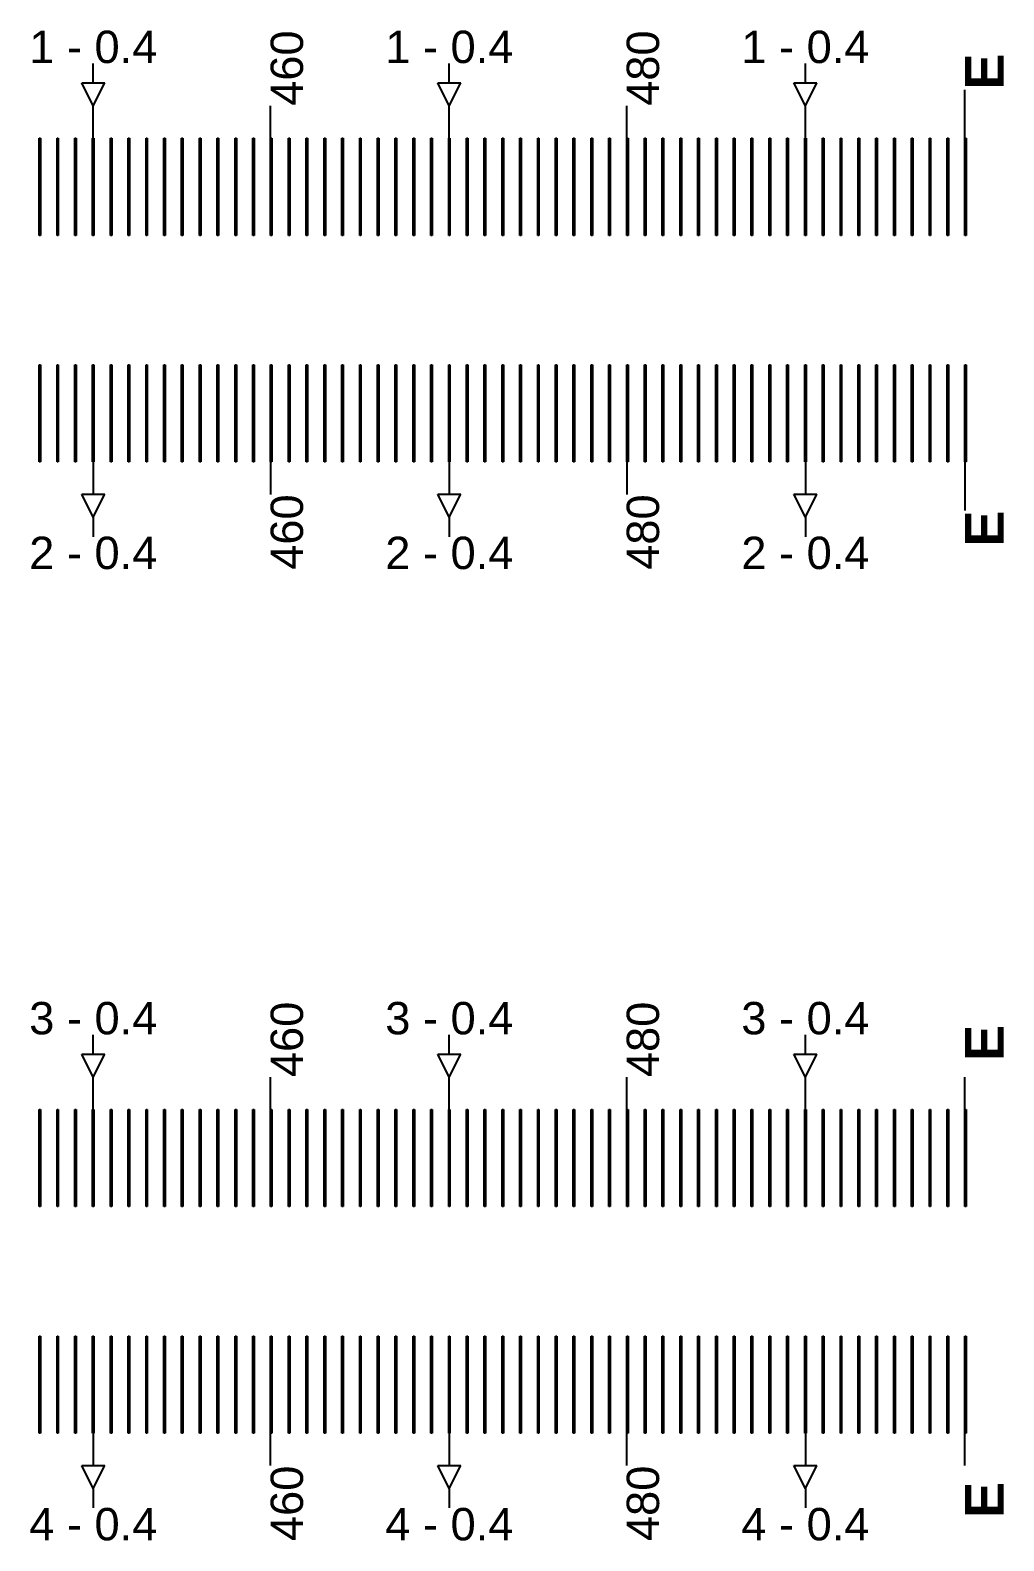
# Model space of a CAD drawing. Extents: x -119394 to 128420, y 74496 to 185496.
# Drawn here: x 40586 to 40886.8, y 157262.7 to 157729.2 of the extents above; entities that cross this region are included whole.
import ezdxf

# ---------------------------------------------------------------- set-up
doc = ezdxf.new("R2010")
doc.units = 13
doc.layers.add('CL - Label-1', color=120, linetype='Continuous')
doc.layers.add('CL - Label-2', color=132, linetype='Continuous')
doc.layers.add('CL - Sub-Micro', color=7, linetype='Continuous', true_color=0x47d1ff)
doc.styles.get("Standard").update_dxf_attribs({"font": 'arial.ttf'})

msp = doc.modelspace()

# ---------------------------------------------------------------- linework, layer by layer
for p, q in [((40605.49, 157712.94), (40605.49, 157718.94)), ((40715.49, 157712.94), (40715.49, 157718.94)), ((40825.49, 157712.94), (40825.49, 157718.94)), ((40874.79, 157695.86), (40874.79, 157710.86)), ((40605.49, 157695.86), (40605.49, 157705.86)), ((40660.29, 157695.86), (40660.29, 157705.86)), ((40715.49, 157695.86), (40715.49, 157705.86)), ((40770.29, 157695.86), (40770.29, 157705.86)), ((40825.49, 157695.86), (40825.49, 157705.86)), ((40605.49, 157595.86), (40605.49, 157585.86)), ((40660.29, 157595.86), (40660.29, 157585.86)), ((40715.49, 157595.86), (40715.49, 157585.86)), ((40770.29, 157595.86), (40770.29, 157585.86)), ((40825.49, 157595.86), (40825.49, 157585.86)), ((40874.79, 157595.86), (40874.79, 157580.86)), ((40605.49, 157578.79), (40605.49, 157572.79)), ((40715.49, 157578.79), (40715.49, 157572.79)), ((40825.49, 157578.79), (40825.49, 157572.79)), ((40605.49, 157412.94), (40605.49, 157418.94)), ((40715.49, 157412.94), (40715.49, 157418.94)), ((40825.49, 157412.94), (40825.49, 157418.94)), ((40605.49, 157395.86), (40605.49, 157405.86)), ((40660.29, 157395.86), (40660.29, 157405.86)), ((40715.49, 157395.86), (40715.49, 157405.86)), ((40770.29, 157395.86), (40770.29, 157405.86)), ((40825.49, 157395.86), (40825.49, 157405.86)), ((40874.79, 157395.86), (40874.79, 157405.86)), ((40605.49, 157295.86), (40605.49, 157285.86)), ((40660.29, 157285.86), (40660.29, 157295.86)), ((40715.49, 157295.86), (40715.49, 157285.86)), ((40770.29, 157285.86), (40770.29, 157295.86)), ((40825.49, 157295.86), (40825.49, 157285.86)), ((40874.79, 157285.86), (40874.79, 157295.86)), ((40605.49, 157278.79), (40605.49, 157272.79)), ((40715.49, 157278.79), (40715.49, 157272.79)), ((40825.49, 157278.79), (40825.49, 157272.79))]:
    msp.add_line(p, q)
at = {"layer": 'CL - Label-2'}
for p, q in [((40605.49, 157705.86), (40601.95, 157712.96)), ((40601.95, 157712.96), (40609.02, 157712.96)), ((40605.49, 157705.86), (40609.02, 157712.96)), ((40715.49, 157705.86), (40711.95, 157712.96)), ((40711.95, 157712.96), (40719.02, 157712.96)), ((40715.49, 157705.86), (40719.02, 157712.96)), ((40825.49, 157705.86), (40821.95, 157712.96)), ((40821.95, 157712.96), (40829.02, 157712.96)), ((40825.49, 157705.86), (40829.02, 157712.96)), ((40605.49, 157578.79), (40601.95, 157585.89)), ((40601.95, 157585.89), (40609.02, 157585.89)), ((40605.49, 157578.79), (40609.02, 157585.89)), ((40715.49, 157578.79), (40711.95, 157585.89)), ((40711.95, 157585.89), (40719.02, 157585.89)), ((40715.49, 157578.79), (40719.02, 157585.89)), ((40825.49, 157578.79), (40821.95, 157585.89)), ((40821.95, 157585.89), (40829.02, 157585.89)), ((40825.49, 157578.79), (40829.02, 157585.89)), ((40605.49, 157405.86), (40601.95, 157412.96)), ((40601.95, 157412.96), (40609.02, 157412.96)), ((40605.49, 157405.86), (40609.02, 157412.96)), ((40715.49, 157405.86), (40711.95, 157412.96)), ((40711.95, 157412.96), (40719.02, 157412.96)), ((40715.49, 157405.86), (40719.02, 157412.96)), ((40825.49, 157405.86), (40821.95, 157412.96)), ((40821.95, 157412.96), (40829.02, 157412.96)), ((40825.49, 157405.86), (40829.02, 157412.96)), ((40605.49, 157278.79), (40601.95, 157285.89)), ((40601.95, 157285.89), (40609.02, 157285.89)), ((40605.49, 157278.79), (40609.02, 157285.89)), ((40715.49, 157278.79), (40711.95, 157285.89)), ((40711.95, 157285.89), (40719.02, 157285.89)), ((40715.49, 157278.79), (40719.02, 157285.89)), ((40825.49, 157278.79), (40821.95, 157285.89)), ((40821.95, 157285.89), (40829.02, 157285.89)), ((40825.49, 157278.79), (40829.02, 157285.89))]:
    msp.add_line(p, q, dxfattribs=at)
at = {"layer": 'CL - Sub-Micro'}
for p, q in [((40588.79, 157695.86), (40589.19, 157695.86)), ((40588.79, 157665.86), (40588.79, 157695.86)), ((40589.19, 157695.86), (40589.19, 157665.86)), ((40594.29, 157695.86), (40594.69, 157695.86)), ((40594.29, 157665.86), (40594.29, 157695.86)), ((40594.69, 157695.86), (40594.69, 157665.86)), ((40599.79, 157695.86), (40600.19, 157695.86)), ((40599.79, 157665.86), (40599.79, 157695.86)), ((40600.19, 157695.86), (40600.19, 157665.86)), ((40605.29, 157695.86), (40605.69, 157695.86)), ((40605.29, 157665.86), (40605.29, 157695.86)), ((40605.69, 157695.86), (40605.69, 157665.86)), ((40610.79, 157695.86), (40611.19, 157695.86)), ((40610.79, 157665.86), (40610.79, 157695.86)), ((40611.19, 157695.86), (40611.19, 157665.86)), ((40616.29, 157695.86), (40616.69, 157695.86)), ((40616.29, 157665.86), (40616.29, 157695.86)), ((40616.69, 157695.86), (40616.69, 157665.86)), ((40621.79, 157695.86), (40622.19, 157695.86)), ((40621.79, 157665.86), (40621.79, 157695.86)), ((40622.19, 157695.86), (40622.19, 157665.86)), ((40627.29, 157695.86), (40627.69, 157695.86)), ((40627.29, 157665.86), (40627.29, 157695.86)), ((40627.69, 157695.86), (40627.69, 157665.86)), ((40632.79, 157695.86), (40633.19, 157695.86)), ((40632.79, 157665.86), (40632.79, 157695.86)), ((40633.19, 157695.86), (40633.19, 157665.86)), ((40638.29, 157695.86), (40638.69, 157695.86)), ((40638.29, 157665.86), (40638.29, 157695.86)), ((40638.69, 157695.86), (40638.69, 157665.86)), ((40643.79, 157695.86), (40644.19, 157695.86)), ((40643.79, 157665.86), (40643.79, 157695.86)), ((40644.19, 157695.86), (40644.19, 157665.86)), ((40649.29, 157695.86), (40649.69, 157695.86)), ((40649.29, 157665.86), (40649.29, 157695.86)), ((40649.69, 157695.86), (40649.69, 157665.86)), ((40654.79, 157695.86), (40655.19, 157695.86)), ((40654.79, 157665.86), (40654.79, 157695.86)), ((40655.19, 157695.86), (40655.19, 157665.86)), ((40660.29, 157695.86), (40660.69, 157695.86)), ((40660.29, 157665.86), (40660.29, 157695.86)), ((40660.69, 157695.86), (40660.69, 157665.86)), ((40665.79, 157695.86), (40666.19, 157695.86)), ((40665.79, 157665.86), (40665.79, 157695.86)), ((40666.19, 157695.86), (40666.19, 157665.86)), ((40671.29, 157695.86), (40671.69, 157695.86)), ((40671.29, 157665.86), (40671.29, 157695.86)), ((40671.69, 157695.86), (40671.69, 157665.86)), ((40676.79, 157695.86), (40677.19, 157695.86)), ((40676.79, 157665.86), (40676.79, 157695.86)), ((40677.19, 157695.86), (40677.19, 157665.86)), ((40682.29, 157695.86), (40682.69, 157695.86)), ((40682.29, 157665.86), (40682.29, 157695.86)), ((40682.69, 157695.86), (40682.69, 157665.86)), ((40687.79, 157695.86), (40688.19, 157695.86)), ((40687.79, 157665.86), (40687.79, 157695.86)), ((40688.19, 157695.86), (40688.19, 157665.86)), ((40693.29, 157695.86), (40693.69, 157695.86)), ((40693.29, 157665.86), (40693.29, 157695.86)), ((40693.69, 157695.86), (40693.69, 157665.86)), ((40698.79, 157695.86), (40699.19, 157695.86)), ((40698.79, 157665.86), (40698.79, 157695.86)), ((40699.19, 157695.86), (40699.19, 157665.86)), ((40704.29, 157695.86), (40704.69, 157695.86)), ((40704.29, 157665.86), (40704.29, 157695.86)), ((40704.69, 157695.86), (40704.69, 157665.86)), ((40709.79, 157695.86), (40710.19, 157695.86)), ((40709.79, 157665.86), (40709.79, 157695.86)), ((40710.19, 157695.86), (40710.19, 157665.86)), ((40715.29, 157695.86), (40715.69, 157695.86)), ((40715.29, 157665.86), (40715.29, 157695.86)), ((40715.69, 157695.86), (40715.69, 157665.86)), ((40720.79, 157695.86), (40721.19, 157695.86)), ((40720.79, 157665.86), (40720.79, 157695.86)), ((40721.19, 157695.86), (40721.19, 157665.86)), ((40726.29, 157695.86), (40726.69, 157695.86)), ((40726.29, 157665.86), (40726.29, 157695.86)), ((40726.69, 157695.86), (40726.69, 157665.86)), ((40731.79, 157695.86), (40732.19, 157695.86)), ((40731.79, 157665.86), (40731.79, 157695.86)), ((40732.19, 157695.86), (40732.19, 157665.86)), ((40737.29, 157695.86), (40737.69, 157695.86)), ((40737.29, 157665.86), (40737.29, 157695.86)), ((40737.69, 157695.86), (40737.69, 157665.86)), ((40742.79, 157695.86), (40743.19, 157695.86)), ((40742.79, 157665.86), (40742.79, 157695.86)), ((40743.19, 157695.86), (40743.19, 157665.86)), ((40748.29, 157695.86), (40748.69, 157695.86)), ((40748.29, 157665.86), (40748.29, 157695.86)), ((40748.69, 157695.86), (40748.69, 157665.86)), ((40753.79, 157695.86), (40754.19, 157695.86)), ((40753.79, 157665.86), (40753.79, 157695.86)), ((40754.19, 157695.86), (40754.19, 157665.86)), ((40759.29, 157695.86), (40759.69, 157695.86)), ((40759.29, 157665.86), (40759.29, 157695.86)), ((40759.69, 157695.86), (40759.69, 157665.86)), ((40764.79, 157695.86), (40765.19, 157695.86)), ((40764.79, 157665.86), (40764.79, 157695.86)), ((40765.19, 157695.86), (40765.19, 157665.86)), ((40770.29, 157695.86), (40770.69, 157695.86)), ((40770.29, 157665.86), (40770.29, 157695.86)), ((40770.69, 157695.86), (40770.69, 157665.86)), ((40775.79, 157695.86), (40776.19, 157695.86)), ((40775.79, 157665.86), (40775.79, 157695.86)), ((40776.19, 157695.86), (40776.19, 157665.86)), ((40781.29, 157695.86), (40781.69, 157695.86)), ((40781.29, 157665.86), (40781.29, 157695.86)), ((40781.69, 157695.86), (40781.69, 157665.86)), ((40786.79, 157695.86), (40787.19, 157695.86)), ((40786.79, 157665.86), (40786.79, 157695.86)), ((40787.19, 157695.86), (40787.19, 157665.86)), ((40792.29, 157695.86), (40792.69, 157695.86)), ((40792.29, 157665.86), (40792.29, 157695.86)), ((40792.69, 157695.86), (40792.69, 157665.86)), ((40797.79, 157695.86), (40798.19, 157695.86)), ((40797.79, 157665.86), (40797.79, 157695.86)), ((40798.19, 157695.86), (40798.19, 157665.86)), ((40803.29, 157695.86), (40803.69, 157695.86)), ((40803.29, 157665.86), (40803.29, 157695.86)), ((40803.69, 157695.86), (40803.69, 157665.86)), ((40808.79, 157695.86), (40809.19, 157695.86)), ((40808.79, 157665.86), (40808.79, 157695.86)), ((40809.19, 157695.86), (40809.19, 157665.86)), ((40814.29, 157695.86), (40814.69, 157695.86)), ((40814.29, 157665.86), (40814.29, 157695.86)), ((40814.69, 157695.86), (40814.69, 157665.86)), ((40819.79, 157695.86), (40820.19, 157695.86)), ((40819.79, 157665.86), (40819.79, 157695.86)), ((40820.19, 157695.86), (40820.19, 157665.86)), ((40825.29, 157695.86), (40825.69, 157695.86)), ((40825.29, 157665.86), (40825.29, 157695.86)), ((40825.69, 157695.86), (40825.69, 157665.86)), ((40830.79, 157695.86), (40831.19, 157695.86)), ((40830.79, 157665.86), (40830.79, 157695.86)), ((40831.19, 157695.86), (40831.19, 157665.86)), ((40836.29, 157695.86), (40836.69, 157695.86)), ((40836.29, 157665.86), (40836.29, 157695.86)), ((40836.69, 157695.86), (40836.69, 157665.86)), ((40841.79, 157695.86), (40842.19, 157695.86)), ((40841.79, 157665.86), (40841.79, 157695.86)), ((40842.19, 157695.86), (40842.19, 157665.86)), ((40847.29, 157695.86), (40847.69, 157695.86)), ((40847.29, 157665.86), (40847.29, 157695.86)), ((40847.69, 157695.86), (40847.69, 157665.86)), ((40852.79, 157695.86), (40853.19, 157695.86)), ((40852.79, 157665.86), (40852.79, 157695.86)), ((40853.19, 157695.86), (40853.19, 157665.86)), ((40858.29, 157695.86), (40858.69, 157695.86)), ((40858.29, 157665.86), (40858.29, 157695.86)), ((40858.69, 157695.86), (40858.69, 157665.86)), ((40863.79, 157695.86), (40864.19, 157695.86)), ((40863.79, 157665.86), (40863.79, 157695.86)), ((40864.19, 157695.86), (40864.19, 157665.86)), ((40869.29, 157695.86), (40869.69, 157695.86)), ((40869.29, 157665.86), (40869.29, 157695.86)), ((40869.69, 157695.86), (40869.69, 157665.86)), ((40874.79, 157695.86), (40875.19, 157695.86)), ((40874.79, 157665.86), (40874.79, 157695.86)), ((40875.19, 157695.86), (40875.19, 157665.86)), ((40589.19, 157665.86), (40588.79, 157665.86)), ((40594.69, 157665.86), (40594.29, 157665.86)), ((40600.19, 157665.86), (40599.79, 157665.86)), ((40605.69, 157665.86), (40605.29, 157665.86)), ((40611.19, 157665.86), (40610.79, 157665.86)), ((40616.69, 157665.86), (40616.29, 157665.86)), ((40622.19, 157665.86), (40621.79, 157665.86)), ((40627.69, 157665.86), (40627.29, 157665.86)), ((40633.19, 157665.86), (40632.79, 157665.86)), ((40638.69, 157665.86), (40638.29, 157665.86)), ((40644.19, 157665.86), (40643.79, 157665.86)), ((40649.69, 157665.86), (40649.29, 157665.86)), ((40655.19, 157665.86), (40654.79, 157665.86)), ((40660.69, 157665.86), (40660.29, 157665.86)), ((40666.19, 157665.86), (40665.79, 157665.86)), ((40671.69, 157665.86), (40671.29, 157665.86)), ((40677.19, 157665.86), (40676.79, 157665.86)), ((40682.69, 157665.86), (40682.29, 157665.86)), ((40688.19, 157665.86), (40687.79, 157665.86)), ((40693.69, 157665.86), (40693.29, 157665.86)), ((40699.19, 157665.86), (40698.79, 157665.86)), ((40704.69, 157665.86), (40704.29, 157665.86)), ((40710.19, 157665.86), (40709.79, 157665.86)), ((40715.69, 157665.86), (40715.29, 157665.86)), ((40721.19, 157665.86), (40720.79, 157665.86)), ((40726.69, 157665.86), (40726.29, 157665.86)), ((40732.19, 157665.86), (40731.79, 157665.86)), ((40737.69, 157665.86), (40737.29, 157665.86)), ((40743.19, 157665.86), (40742.79, 157665.86)), ((40748.69, 157665.86), (40748.29, 157665.86)), ((40754.19, 157665.86), (40753.79, 157665.86)), ((40759.69, 157665.86), (40759.29, 157665.86)), ((40765.19, 157665.86), (40764.79, 157665.86)), ((40770.69, 157665.86), (40770.29, 157665.86)), ((40776.19, 157665.86), (40775.79, 157665.86)), ((40781.69, 157665.86), (40781.29, 157665.86)), ((40787.19, 157665.86), (40786.79, 157665.86)), ((40792.69, 157665.86), (40792.29, 157665.86)), ((40798.19, 157665.86), (40797.79, 157665.86)), ((40803.69, 157665.86), (40803.29, 157665.86)), ((40809.19, 157665.86), (40808.79, 157665.86)), ((40814.69, 157665.86), (40814.29, 157665.86)), ((40820.19, 157665.86), (40819.79, 157665.86)), ((40825.69, 157665.86), (40825.29, 157665.86)), ((40831.19, 157665.86), (40830.79, 157665.86)), ((40836.69, 157665.86), (40836.29, 157665.86)), ((40842.19, 157665.86), (40841.79, 157665.86)), ((40847.69, 157665.86), (40847.29, 157665.86)), ((40853.19, 157665.86), (40852.79, 157665.86)), ((40858.69, 157665.86), (40858.29, 157665.86)), ((40864.19, 157665.86), (40863.79, 157665.86)), ((40869.69, 157665.86), (40869.29, 157665.86)), ((40875.19, 157665.86), (40874.79, 157665.86)), ((40588.79, 157625.86), (40589.19, 157625.86)), ((40588.79, 157595.86), (40588.79, 157625.86)), ((40589.19, 157625.86), (40589.19, 157595.86)), ((40594.29, 157625.86), (40594.69, 157625.86)), ((40594.29, 157595.86), (40594.29, 157625.86)), ((40594.69, 157625.86), (40594.69, 157595.86)), ((40599.79, 157625.86), (40600.19, 157625.86)), ((40599.79, 157595.86), (40599.79, 157625.86)), ((40600.19, 157625.86), (40600.19, 157595.86)), ((40605.29, 157625.86), (40605.69, 157625.86)), ((40605.29, 157595.86), (40605.29, 157625.86)), ((40605.69, 157625.86), (40605.69, 157595.86)), ((40610.79, 157625.86), (40611.19, 157625.86)), ((40610.79, 157595.86), (40610.79, 157625.86)), ((40611.19, 157625.86), (40611.19, 157595.86)), ((40616.29, 157625.86), (40616.69, 157625.86)), ((40616.29, 157595.86), (40616.29, 157625.86)), ((40616.69, 157625.86), (40616.69, 157595.86)), ((40621.79, 157625.86), (40622.19, 157625.86)), ((40621.79, 157595.86), (40621.79, 157625.86)), ((40622.19, 157625.86), (40622.19, 157595.86)), ((40627.29, 157625.86), (40627.69, 157625.86)), ((40627.29, 157595.86), (40627.29, 157625.86)), ((40627.69, 157625.86), (40627.69, 157595.86)), ((40632.79, 157625.86), (40633.19, 157625.86)), ((40632.79, 157595.86), (40632.79, 157625.86)), ((40633.19, 157625.86), (40633.19, 157595.86)), ((40638.29, 157625.86), (40638.69, 157625.86)), ((40638.29, 157595.86), (40638.29, 157625.86)), ((40638.69, 157625.86), (40638.69, 157595.86)), ((40643.79, 157625.86), (40644.19, 157625.86)), ((40643.79, 157595.86), (40643.79, 157625.86)), ((40644.19, 157625.86), (40644.19, 157595.86)), ((40649.29, 157625.86), (40649.69, 157625.86)), ((40649.29, 157595.86), (40649.29, 157625.86)), ((40649.69, 157625.86), (40649.69, 157595.86)), ((40654.79, 157625.86), (40655.19, 157625.86)), ((40654.79, 157595.86), (40654.79, 157625.86)), ((40655.19, 157625.86), (40655.19, 157595.86)), ((40660.29, 157625.86), (40660.69, 157625.86)), ((40660.29, 157595.86), (40660.29, 157625.86)), ((40660.69, 157625.86), (40660.69, 157595.86)), ((40665.79, 157625.86), (40666.19, 157625.86)), ((40665.79, 157595.86), (40665.79, 157625.86)), ((40666.19, 157625.86), (40666.19, 157595.86)), ((40671.29, 157625.86), (40671.69, 157625.86)), ((40671.29, 157595.86), (40671.29, 157625.86)), ((40671.69, 157625.86), (40671.69, 157595.86)), ((40676.79, 157625.86), (40677.19, 157625.86)), ((40676.79, 157595.86), (40676.79, 157625.86)), ((40677.19, 157625.86), (40677.19, 157595.86)), ((40682.29, 157625.86), (40682.69, 157625.86)), ((40682.29, 157595.86), (40682.29, 157625.86)), ((40682.69, 157625.86), (40682.69, 157595.86)), ((40687.79, 157625.86), (40688.19, 157625.86)), ((40687.79, 157595.86), (40687.79, 157625.86)), ((40688.19, 157625.86), (40688.19, 157595.86)), ((40693.29, 157625.86), (40693.69, 157625.86)), ((40693.29, 157595.86), (40693.29, 157625.86)), ((40693.69, 157625.86), (40693.69, 157595.86)), ((40698.79, 157625.86), (40699.19, 157625.86)), ((40698.79, 157595.86), (40698.79, 157625.86)), ((40699.19, 157625.86), (40699.19, 157595.86)), ((40704.29, 157625.86), (40704.69, 157625.86)), ((40704.29, 157595.86), (40704.29, 157625.86)), ((40704.69, 157625.86), (40704.69, 157595.86)), ((40709.79, 157625.86), (40710.19, 157625.86)), ((40709.79, 157595.86), (40709.79, 157625.86)), ((40710.19, 157625.86), (40710.19, 157595.86)), ((40715.29, 157625.86), (40715.69, 157625.86)), ((40715.29, 157595.86), (40715.29, 157625.86)), ((40715.69, 157625.86), (40715.69, 157595.86)), ((40720.79, 157625.86), (40721.19, 157625.86)), ((40720.79, 157595.86), (40720.79, 157625.86)), ((40721.19, 157625.86), (40721.19, 157595.86)), ((40726.29, 157625.86), (40726.69, 157625.86)), ((40726.29, 157595.86), (40726.29, 157625.86)), ((40726.69, 157625.86), (40726.69, 157595.86)), ((40731.79, 157625.86), (40732.19, 157625.86)), ((40731.79, 157595.86), (40731.79, 157625.86)), ((40732.19, 157625.86), (40732.19, 157595.86)), ((40737.29, 157625.86), (40737.69, 157625.86)), ((40737.29, 157595.86), (40737.29, 157625.86)), ((40737.69, 157625.86), (40737.69, 157595.86)), ((40742.79, 157625.86), (40743.19, 157625.86)), ((40742.79, 157595.86), (40742.79, 157625.86)), ((40743.19, 157625.86), (40743.19, 157595.86)), ((40748.29, 157625.86), (40748.69, 157625.86)), ((40748.29, 157595.86), (40748.29, 157625.86)), ((40748.69, 157625.86), (40748.69, 157595.86)), ((40753.79, 157625.86), (40754.19, 157625.86)), ((40753.79, 157595.86), (40753.79, 157625.86)), ((40754.19, 157625.86), (40754.19, 157595.86)), ((40759.29, 157625.86), (40759.69, 157625.86)), ((40759.29, 157595.86), (40759.29, 157625.86)), ((40759.69, 157625.86), (40759.69, 157595.86)), ((40764.79, 157625.86), (40765.19, 157625.86)), ((40764.79, 157595.86), (40764.79, 157625.86)), ((40765.19, 157625.86), (40765.19, 157595.86)), ((40770.29, 157625.86), (40770.69, 157625.86)), ((40770.29, 157595.86), (40770.29, 157625.86)), ((40770.69, 157625.86), (40770.69, 157595.86)), ((40775.79, 157625.86), (40776.19, 157625.86)), ((40775.79, 157595.86), (40775.79, 157625.86)), ((40776.19, 157625.86), (40776.19, 157595.86)), ((40781.29, 157625.86), (40781.69, 157625.86)), ((40781.29, 157595.86), (40781.29, 157625.86)), ((40781.69, 157625.86), (40781.69, 157595.86)), ((40786.79, 157625.86), (40787.19, 157625.86)), ((40786.79, 157595.86), (40786.79, 157625.86)), ((40787.19, 157625.86), (40787.19, 157595.86)), ((40792.29, 157625.86), (40792.69, 157625.86)), ((40792.29, 157595.86), (40792.29, 157625.86)), ((40792.69, 157625.86), (40792.69, 157595.86)), ((40797.79, 157625.86), (40798.19, 157625.86)), ((40797.79, 157595.86), (40797.79, 157625.86)), ((40798.19, 157625.86), (40798.19, 157595.86)), ((40803.29, 157625.86), (40803.69, 157625.86)), ((40803.29, 157595.86), (40803.29, 157625.86)), ((40803.69, 157625.86), (40803.69, 157595.86)), ((40808.79, 157625.86), (40809.19, 157625.86)), ((40808.79, 157595.86), (40808.79, 157625.86)), ((40809.19, 157625.86), (40809.19, 157595.86)), ((40814.29, 157625.86), (40814.69, 157625.86)), ((40814.29, 157595.86), (40814.29, 157625.86)), ((40814.69, 157625.86), (40814.69, 157595.86)), ((40819.79, 157625.86), (40820.19, 157625.86)), ((40819.79, 157595.86), (40819.79, 157625.86)), ((40820.19, 157625.86), (40820.19, 157595.86)), ((40825.29, 157625.86), (40825.69, 157625.86)), ((40825.29, 157595.86), (40825.29, 157625.86)), ((40825.69, 157625.86), (40825.69, 157595.86)), ((40830.79, 157625.86), (40831.19, 157625.86)), ((40830.79, 157595.86), (40830.79, 157625.86)), ((40831.19, 157625.86), (40831.19, 157595.86)), ((40836.29, 157625.86), (40836.69, 157625.86)), ((40836.29, 157595.86), (40836.29, 157625.86)), ((40836.69, 157625.86), (40836.69, 157595.86)), ((40841.79, 157625.86), (40842.19, 157625.86)), ((40841.79, 157595.86), (40841.79, 157625.86)), ((40842.19, 157625.86), (40842.19, 157595.86)), ((40847.29, 157625.86), (40847.69, 157625.86)), ((40847.29, 157595.86), (40847.29, 157625.86)), ((40847.69, 157625.86), (40847.69, 157595.86)), ((40852.79, 157625.86), (40853.19, 157625.86)), ((40852.79, 157595.86), (40852.79, 157625.86)), ((40853.19, 157625.86), (40853.19, 157595.86)), ((40858.29, 157625.86), (40858.69, 157625.86)), ((40858.29, 157595.86), (40858.29, 157625.86)), ((40858.69, 157625.86), (40858.69, 157595.86)), ((40863.79, 157625.86), (40864.19, 157625.86)), ((40863.79, 157595.86), (40863.79, 157625.86)), ((40864.19, 157625.86), (40864.19, 157595.86)), ((40869.29, 157625.86), (40869.69, 157625.86)), ((40869.29, 157595.86), (40869.29, 157625.86)), ((40869.69, 157625.86), (40869.69, 157595.86)), ((40874.79, 157625.86), (40875.19, 157625.86)), ((40874.79, 157595.86), (40874.79, 157625.86)), ((40875.19, 157625.86), (40875.19, 157595.86)), ((40589.19, 157595.86), (40588.79, 157595.86)), ((40594.69, 157595.86), (40594.29, 157595.86)), ((40600.19, 157595.86), (40599.79, 157595.86)), ((40605.69, 157595.86), (40605.29, 157595.86)), ((40611.19, 157595.86), (40610.79, 157595.86)), ((40616.69, 157595.86), (40616.29, 157595.86)), ((40622.19, 157595.86), (40621.79, 157595.86)), ((40627.69, 157595.86), (40627.29, 157595.86)), ((40633.19, 157595.86), (40632.79, 157595.86)), ((40638.69, 157595.86), (40638.29, 157595.86)), ((40644.19, 157595.86), (40643.79, 157595.86)), ((40649.69, 157595.86), (40649.29, 157595.86)), ((40655.19, 157595.86), (40654.79, 157595.86)), ((40660.69, 157595.86), (40660.29, 157595.86)), ((40666.19, 157595.86), (40665.79, 157595.86)), ((40671.69, 157595.86), (40671.29, 157595.86)), ((40677.19, 157595.86), (40676.79, 157595.86)), ((40682.69, 157595.86), (40682.29, 157595.86)), ((40688.19, 157595.86), (40687.79, 157595.86)), ((40693.69, 157595.86), (40693.29, 157595.86)), ((40699.19, 157595.86), (40698.79, 157595.86)), ((40704.69, 157595.86), (40704.29, 157595.86)), ((40710.19, 157595.86), (40709.79, 157595.86)), ((40715.69, 157595.86), (40715.29, 157595.86)), ((40721.19, 157595.86), (40720.79, 157595.86)), ((40726.69, 157595.86), (40726.29, 157595.86)), ((40732.19, 157595.86), (40731.79, 157595.86)), ((40737.69, 157595.86), (40737.29, 157595.86)), ((40743.19, 157595.86), (40742.79, 157595.86)), ((40748.69, 157595.86), (40748.29, 157595.86)), ((40754.19, 157595.86), (40753.79, 157595.86)), ((40759.69, 157595.86), (40759.29, 157595.86)), ((40765.19, 157595.86), (40764.79, 157595.86)), ((40770.69, 157595.86), (40770.29, 157595.86)), ((40776.19, 157595.86), (40775.79, 157595.86)), ((40781.69, 157595.86), (40781.29, 157595.86)), ((40787.19, 157595.86), (40786.79, 157595.86)), ((40792.69, 157595.86), (40792.29, 157595.86)), ((40798.19, 157595.86), (40797.79, 157595.86)), ((40803.69, 157595.86), (40803.29, 157595.86)), ((40809.19, 157595.86), (40808.79, 157595.86)), ((40814.69, 157595.86), (40814.29, 157595.86)), ((40820.19, 157595.86), (40819.79, 157595.86)), ((40825.69, 157595.86), (40825.29, 157595.86)), ((40831.19, 157595.86), (40830.79, 157595.86)), ((40836.69, 157595.86), (40836.29, 157595.86)), ((40842.19, 157595.86), (40841.79, 157595.86)), ((40847.69, 157595.86), (40847.29, 157595.86)), ((40853.19, 157595.86), (40852.79, 157595.86)), ((40858.69, 157595.86), (40858.29, 157595.86)), ((40864.19, 157595.86), (40863.79, 157595.86)), ((40869.69, 157595.86), (40869.29, 157595.86)), ((40875.19, 157595.86), (40874.79, 157595.86)), ((40588.79, 157395.86), (40589.19, 157395.86)), ((40588.79, 157365.86), (40588.79, 157395.86)), ((40589.19, 157395.86), (40589.19, 157365.86)), ((40594.29, 157395.86), (40594.69, 157395.86)), ((40594.29, 157365.86), (40594.29, 157395.86)), ((40594.69, 157395.86), (40594.69, 157365.86)), ((40599.79, 157395.86), (40600.19, 157395.86)), ((40599.79, 157365.86), (40599.79, 157395.86)), ((40600.19, 157395.86), (40600.19, 157365.86)), ((40605.29, 157395.86), (40605.69, 157395.86)), ((40605.29, 157365.86), (40605.29, 157395.86)), ((40605.69, 157395.86), (40605.69, 157365.86)), ((40610.79, 157395.86), (40611.19, 157395.86)), ((40610.79, 157365.86), (40610.79, 157395.86)), ((40611.19, 157395.86), (40611.19, 157365.86)), ((40616.29, 157395.86), (40616.69, 157395.86)), ((40616.29, 157365.86), (40616.29, 157395.86)), ((40616.69, 157395.86), (40616.69, 157365.86)), ((40621.79, 157395.86), (40622.19, 157395.86)), ((40621.79, 157365.86), (40621.79, 157395.86)), ((40622.19, 157395.86), (40622.19, 157365.86)), ((40627.29, 157395.86), (40627.69, 157395.86)), ((40627.29, 157365.86), (40627.29, 157395.86)), ((40627.69, 157395.86), (40627.69, 157365.86)), ((40632.79, 157395.86), (40633.19, 157395.86)), ((40632.79, 157365.86), (40632.79, 157395.86)), ((40633.19, 157395.86), (40633.19, 157365.86)), ((40638.29, 157395.86), (40638.69, 157395.86)), ((40638.29, 157365.86), (40638.29, 157395.86)), ((40638.69, 157395.86), (40638.69, 157365.86)), ((40643.79, 157395.86), (40644.19, 157395.86)), ((40643.79, 157365.86), (40643.79, 157395.86)), ((40644.19, 157395.86), (40644.19, 157365.86)), ((40649.29, 157395.86), (40649.69, 157395.86)), ((40649.29, 157365.86), (40649.29, 157395.86)), ((40649.69, 157395.86), (40649.69, 157365.86)), ((40654.79, 157395.86), (40655.19, 157395.86)), ((40654.79, 157365.86), (40654.79, 157395.86)), ((40655.19, 157395.86), (40655.19, 157365.86)), ((40660.29, 157395.86), (40660.69, 157395.86)), ((40660.29, 157365.86), (40660.29, 157395.86)), ((40660.69, 157395.86), (40660.69, 157365.86)), ((40665.79, 157395.86), (40666.19, 157395.86)), ((40665.79, 157365.86), (40665.79, 157395.86)), ((40666.19, 157395.86), (40666.19, 157365.86)), ((40671.29, 157395.86), (40671.69, 157395.86)), ((40671.29, 157365.86), (40671.29, 157395.86)), ((40671.69, 157395.86), (40671.69, 157365.86)), ((40676.79, 157395.86), (40677.19, 157395.86)), ((40676.79, 157365.86), (40676.79, 157395.86)), ((40677.19, 157395.86), (40677.19, 157365.86)), ((40682.29, 157395.86), (40682.69, 157395.86)), ((40682.29, 157365.86), (40682.29, 157395.86)), ((40682.69, 157395.86), (40682.69, 157365.86)), ((40687.79, 157395.86), (40688.19, 157395.86)), ((40687.79, 157365.86), (40687.79, 157395.86)), ((40688.19, 157395.86), (40688.19, 157365.86)), ((40693.29, 157395.86), (40693.69, 157395.86)), ((40693.29, 157365.86), (40693.29, 157395.86)), ((40693.69, 157395.86), (40693.69, 157365.86)), ((40698.79, 157395.86), (40699.19, 157395.86)), ((40698.79, 157365.86), (40698.79, 157395.86)), ((40699.19, 157395.86), (40699.19, 157365.86)), ((40704.29, 157395.86), (40704.69, 157395.86)), ((40704.29, 157365.86), (40704.29, 157395.86)), ((40704.69, 157395.86), (40704.69, 157365.86)), ((40709.79, 157395.86), (40710.19, 157395.86)), ((40709.79, 157365.86), (40709.79, 157395.86)), ((40710.19, 157395.86), (40710.19, 157365.86)), ((40715.29, 157395.86), (40715.69, 157395.86)), ((40715.29, 157365.86), (40715.29, 157395.86)), ((40715.69, 157395.86), (40715.69, 157365.86)), ((40720.79, 157395.86), (40721.19, 157395.86)), ((40720.79, 157365.86), (40720.79, 157395.86)), ((40721.19, 157395.86), (40721.19, 157365.86)), ((40726.29, 157395.86), (40726.69, 157395.86)), ((40726.29, 157365.86), (40726.29, 157395.86)), ((40726.69, 157395.86), (40726.69, 157365.86)), ((40731.79, 157395.86), (40732.19, 157395.86)), ((40731.79, 157365.86), (40731.79, 157395.86)), ((40732.19, 157395.86), (40732.19, 157365.86)), ((40737.29, 157395.86), (40737.69, 157395.86)), ((40737.29, 157365.86), (40737.29, 157395.86)), ((40737.69, 157395.86), (40737.69, 157365.86)), ((40742.79, 157395.86), (40743.19, 157395.86)), ((40742.79, 157365.86), (40742.79, 157395.86)), ((40743.19, 157395.86), (40743.19, 157365.86)), ((40748.29, 157395.86), (40748.69, 157395.86)), ((40748.29, 157365.86), (40748.29, 157395.86)), ((40748.69, 157395.86), (40748.69, 157365.86)), ((40753.79, 157395.86), (40754.19, 157395.86)), ((40753.79, 157365.86), (40753.79, 157395.86)), ((40754.19, 157395.86), (40754.19, 157365.86)), ((40759.29, 157395.86), (40759.69, 157395.86)), ((40759.29, 157365.86), (40759.29, 157395.86)), ((40759.69, 157395.86), (40759.69, 157365.86)), ((40764.79, 157395.86), (40765.19, 157395.86)), ((40764.79, 157365.86), (40764.79, 157395.86)), ((40765.19, 157395.86), (40765.19, 157365.86)), ((40770.29, 157395.86), (40770.69, 157395.86)), ((40770.29, 157365.86), (40770.29, 157395.86)), ((40770.69, 157395.86), (40770.69, 157365.86)), ((40775.79, 157395.86), (40776.19, 157395.86)), ((40775.79, 157365.86), (40775.79, 157395.86)), ((40776.19, 157395.86), (40776.19, 157365.86)), ((40781.29, 157395.86), (40781.69, 157395.86)), ((40781.29, 157365.86), (40781.29, 157395.86)), ((40781.69, 157395.86), (40781.69, 157365.86)), ((40786.79, 157395.86), (40787.19, 157395.86)), ((40786.79, 157365.86), (40786.79, 157395.86)), ((40787.19, 157395.86), (40787.19, 157365.86)), ((40792.29, 157395.86), (40792.69, 157395.86)), ((40792.29, 157365.86), (40792.29, 157395.86)), ((40792.69, 157395.86), (40792.69, 157365.86)), ((40797.79, 157395.86), (40798.19, 157395.86)), ((40797.79, 157365.86), (40797.79, 157395.86)), ((40798.19, 157395.86), (40798.19, 157365.86)), ((40803.29, 157395.86), (40803.69, 157395.86)), ((40803.29, 157365.86), (40803.29, 157395.86)), ((40803.69, 157395.86), (40803.69, 157365.86)), ((40808.79, 157395.86), (40809.19, 157395.86)), ((40808.79, 157365.86), (40808.79, 157395.86)), ((40809.19, 157395.86), (40809.19, 157365.86)), ((40814.29, 157395.86), (40814.69, 157395.86)), ((40814.29, 157365.86), (40814.29, 157395.86)), ((40814.69, 157395.86), (40814.69, 157365.86)), ((40819.79, 157395.86), (40820.19, 157395.86)), ((40819.79, 157365.86), (40819.79, 157395.86)), ((40820.19, 157395.86), (40820.19, 157365.86)), ((40825.29, 157395.86), (40825.69, 157395.86)), ((40825.29, 157365.86), (40825.29, 157395.86)), ((40825.69, 157395.86), (40825.69, 157365.86)), ((40830.79, 157395.86), (40831.19, 157395.86)), ((40830.79, 157365.86), (40830.79, 157395.86)), ((40831.19, 157395.86), (40831.19, 157365.86)), ((40836.29, 157395.86), (40836.69, 157395.86)), ((40836.29, 157365.86), (40836.29, 157395.86)), ((40836.69, 157395.86), (40836.69, 157365.86)), ((40841.79, 157395.86), (40842.19, 157395.86)), ((40841.79, 157365.86), (40841.79, 157395.86)), ((40842.19, 157395.86), (40842.19, 157365.86)), ((40847.29, 157395.86), (40847.69, 157395.86)), ((40847.29, 157365.86), (40847.29, 157395.86)), ((40847.69, 157395.86), (40847.69, 157365.86)), ((40852.79, 157395.86), (40853.19, 157395.86)), ((40852.79, 157365.86), (40852.79, 157395.86)), ((40853.19, 157395.86), (40853.19, 157365.86)), ((40858.29, 157395.86), (40858.69, 157395.86)), ((40858.29, 157365.86), (40858.29, 157395.86)), ((40858.69, 157395.86), (40858.69, 157365.86)), ((40863.79, 157395.86), (40864.19, 157395.86)), ((40863.79, 157365.86), (40863.79, 157395.86)), ((40864.19, 157395.86), (40864.19, 157365.86)), ((40869.29, 157395.86), (40869.69, 157395.86)), ((40869.29, 157365.86), (40869.29, 157395.86)), ((40869.69, 157395.86), (40869.69, 157365.86)), ((40874.79, 157395.86), (40875.19, 157395.86)), ((40874.79, 157365.86), (40874.79, 157395.86)), ((40875.19, 157395.86), (40875.19, 157365.86)), ((40589.19, 157365.86), (40588.79, 157365.86)), ((40594.69, 157365.86), (40594.29, 157365.86)), ((40600.19, 157365.86), (40599.79, 157365.86)), ((40605.69, 157365.86), (40605.29, 157365.86)), ((40611.19, 157365.86), (40610.79, 157365.86)), ((40616.69, 157365.86), (40616.29, 157365.86)), ((40622.19, 157365.86), (40621.79, 157365.86)), ((40627.69, 157365.86), (40627.29, 157365.86)), ((40633.19, 157365.86), (40632.79, 157365.86)), ((40638.69, 157365.86), (40638.29, 157365.86)), ((40644.19, 157365.86), (40643.79, 157365.86)), ((40649.69, 157365.86), (40649.29, 157365.86)), ((40655.19, 157365.86), (40654.79, 157365.86)), ((40660.69, 157365.86), (40660.29, 157365.86)), ((40666.19, 157365.86), (40665.79, 157365.86)), ((40671.69, 157365.86), (40671.29, 157365.86)), ((40677.19, 157365.86), (40676.79, 157365.86)), ((40682.69, 157365.86), (40682.29, 157365.86)), ((40688.19, 157365.86), (40687.79, 157365.86)), ((40693.69, 157365.86), (40693.29, 157365.86)), ((40699.19, 157365.86), (40698.79, 157365.86)), ((40704.69, 157365.86), (40704.29, 157365.86)), ((40710.19, 157365.86), (40709.79, 157365.86)), ((40715.69, 157365.86), (40715.29, 157365.86)), ((40721.19, 157365.86), (40720.79, 157365.86)), ((40726.69, 157365.86), (40726.29, 157365.86)), ((40732.19, 157365.86), (40731.79, 157365.86)), ((40737.69, 157365.86), (40737.29, 157365.86)), ((40743.19, 157365.86), (40742.79, 157365.86)), ((40748.69, 157365.86), (40748.29, 157365.86)), ((40754.19, 157365.86), (40753.79, 157365.86)), ((40759.69, 157365.86), (40759.29, 157365.86)), ((40765.19, 157365.86), (40764.79, 157365.86)), ((40770.69, 157365.86), (40770.29, 157365.86)), ((40776.19, 157365.86), (40775.79, 157365.86)), ((40781.69, 157365.86), (40781.29, 157365.86)), ((40787.19, 157365.86), (40786.79, 157365.86)), ((40792.69, 157365.86), (40792.29, 157365.86)), ((40798.19, 157365.86), (40797.79, 157365.86)), ((40803.69, 157365.86), (40803.29, 157365.86)), ((40809.19, 157365.86), (40808.79, 157365.86)), ((40814.69, 157365.86), (40814.29, 157365.86)), ((40820.19, 157365.86), (40819.79, 157365.86)), ((40825.69, 157365.86), (40825.29, 157365.86)), ((40831.19, 157365.86), (40830.79, 157365.86)), ((40836.69, 157365.86), (40836.29, 157365.86)), ((40842.19, 157365.86), (40841.79, 157365.86)), ((40847.69, 157365.86), (40847.29, 157365.86)), ((40853.19, 157365.86), (40852.79, 157365.86)), ((40858.69, 157365.86), (40858.29, 157365.86)), ((40864.19, 157365.86), (40863.79, 157365.86)), ((40869.69, 157365.86), (40869.29, 157365.86)), ((40875.19, 157365.86), (40874.79, 157365.86)), ((40588.79, 157325.86), (40589.19, 157325.86)), ((40588.79, 157295.86), (40588.79, 157325.86)), ((40589.19, 157325.86), (40589.19, 157295.86)), ((40594.29, 157325.86), (40594.69, 157325.86)), ((40594.29, 157295.86), (40594.29, 157325.86)), ((40594.69, 157325.86), (40594.69, 157295.86)), ((40599.79, 157325.86), (40600.19, 157325.86)), ((40599.79, 157295.86), (40599.79, 157325.86)), ((40600.19, 157325.86), (40600.19, 157295.86)), ((40605.29, 157325.86), (40605.69, 157325.86)), ((40605.29, 157295.86), (40605.29, 157325.86)), ((40605.69, 157325.86), (40605.69, 157295.86)), ((40610.79, 157325.86), (40611.19, 157325.86)), ((40610.79, 157295.86), (40610.79, 157325.86)), ((40611.19, 157325.86), (40611.19, 157295.86)), ((40616.29, 157325.86), (40616.69, 157325.86)), ((40616.29, 157295.86), (40616.29, 157325.86)), ((40616.69, 157325.86), (40616.69, 157295.86)), ((40621.79, 157325.86), (40622.19, 157325.86)), ((40621.79, 157295.86), (40621.79, 157325.86)), ((40622.19, 157325.86), (40622.19, 157295.86)), ((40627.29, 157325.86), (40627.69, 157325.86)), ((40627.29, 157295.86), (40627.29, 157325.86)), ((40627.69, 157325.86), (40627.69, 157295.86)), ((40632.79, 157325.86), (40633.19, 157325.86)), ((40632.79, 157295.86), (40632.79, 157325.86)), ((40633.19, 157325.86), (40633.19, 157295.86)), ((40638.29, 157325.86), (40638.69, 157325.86)), ((40638.29, 157295.86), (40638.29, 157325.86)), ((40638.69, 157325.86), (40638.69, 157295.86)), ((40643.79, 157325.86), (40644.19, 157325.86)), ((40643.79, 157295.86), (40643.79, 157325.86)), ((40644.19, 157325.86), (40644.19, 157295.86)), ((40649.29, 157325.86), (40649.69, 157325.86)), ((40649.29, 157295.86), (40649.29, 157325.86)), ((40649.69, 157325.86), (40649.69, 157295.86)), ((40654.79, 157325.86), (40655.19, 157325.86)), ((40654.79, 157295.86), (40654.79, 157325.86)), ((40655.19, 157325.86), (40655.19, 157295.86)), ((40660.29, 157325.86), (40660.69, 157325.86)), ((40660.29, 157295.86), (40660.29, 157325.86)), ((40660.69, 157325.86), (40660.69, 157295.86)), ((40665.79, 157325.86), (40666.19, 157325.86)), ((40665.79, 157295.86), (40665.79, 157325.86)), ((40666.19, 157325.86), (40666.19, 157295.86)), ((40671.29, 157325.86), (40671.69, 157325.86)), ((40671.29, 157295.86), (40671.29, 157325.86)), ((40671.69, 157325.86), (40671.69, 157295.86)), ((40676.79, 157325.86), (40677.19, 157325.86)), ((40676.79, 157295.86), (40676.79, 157325.86)), ((40677.19, 157325.86), (40677.19, 157295.86)), ((40682.29, 157325.86), (40682.69, 157325.86)), ((40682.29, 157295.86), (40682.29, 157325.86)), ((40682.69, 157325.86), (40682.69, 157295.86)), ((40687.79, 157325.86), (40688.19, 157325.86)), ((40687.79, 157295.86), (40687.79, 157325.86)), ((40688.19, 157325.86), (40688.19, 157295.86)), ((40693.29, 157325.86), (40693.69, 157325.86)), ((40693.29, 157295.86), (40693.29, 157325.86)), ((40693.69, 157325.86), (40693.69, 157295.86)), ((40698.79, 157325.86), (40699.19, 157325.86)), ((40698.79, 157295.86), (40698.79, 157325.86)), ((40699.19, 157325.86), (40699.19, 157295.86)), ((40704.29, 157325.86), (40704.69, 157325.86)), ((40704.29, 157295.86), (40704.29, 157325.86)), ((40704.69, 157325.86), (40704.69, 157295.86)), ((40709.79, 157325.86), (40710.19, 157325.86)), ((40709.79, 157295.86), (40709.79, 157325.86)), ((40710.19, 157325.86), (40710.19, 157295.86)), ((40715.29, 157325.86), (40715.69, 157325.86)), ((40715.29, 157295.86), (40715.29, 157325.86)), ((40715.69, 157325.86), (40715.69, 157295.86)), ((40720.79, 157325.86), (40721.19, 157325.86)), ((40720.79, 157295.86), (40720.79, 157325.86)), ((40721.19, 157325.86), (40721.19, 157295.86)), ((40726.29, 157325.86), (40726.69, 157325.86)), ((40726.29, 157295.86), (40726.29, 157325.86)), ((40726.69, 157325.86), (40726.69, 157295.86)), ((40731.79, 157325.86), (40732.19, 157325.86)), ((40731.79, 157295.86), (40731.79, 157325.86)), ((40732.19, 157325.86), (40732.19, 157295.86)), ((40737.29, 157325.86), (40737.69, 157325.86)), ((40737.29, 157295.86), (40737.29, 157325.86)), ((40737.69, 157325.86), (40737.69, 157295.86)), ((40742.79, 157325.86), (40743.19, 157325.86)), ((40742.79, 157295.86), (40742.79, 157325.86)), ((40743.19, 157325.86), (40743.19, 157295.86)), ((40748.29, 157325.86), (40748.69, 157325.86)), ((40748.29, 157295.86), (40748.29, 157325.86)), ((40748.69, 157325.86), (40748.69, 157295.86)), ((40753.79, 157325.86), (40754.19, 157325.86)), ((40753.79, 157295.86), (40753.79, 157325.86)), ((40754.19, 157325.86), (40754.19, 157295.86)), ((40759.29, 157325.86), (40759.69, 157325.86)), ((40759.29, 157295.86), (40759.29, 157325.86)), ((40759.69, 157325.86), (40759.69, 157295.86)), ((40764.79, 157325.86), (40765.19, 157325.86)), ((40764.79, 157295.86), (40764.79, 157325.86)), ((40765.19, 157325.86), (40765.19, 157295.86)), ((40770.29, 157325.86), (40770.69, 157325.86)), ((40770.29, 157295.86), (40770.29, 157325.86)), ((40770.69, 157325.86), (40770.69, 157295.86)), ((40775.79, 157325.86), (40776.19, 157325.86)), ((40775.79, 157295.86), (40775.79, 157325.86)), ((40776.19, 157325.86), (40776.19, 157295.86)), ((40781.29, 157325.86), (40781.69, 157325.86)), ((40781.29, 157295.86), (40781.29, 157325.86)), ((40781.69, 157325.86), (40781.69, 157295.86)), ((40786.79, 157325.86), (40787.19, 157325.86)), ((40786.79, 157295.86), (40786.79, 157325.86)), ((40787.19, 157325.86), (40787.19, 157295.86)), ((40792.29, 157325.86), (40792.69, 157325.86)), ((40792.29, 157295.86), (40792.29, 157325.86)), ((40792.69, 157325.86), (40792.69, 157295.86)), ((40797.79, 157325.86), (40798.19, 157325.86)), ((40797.79, 157295.86), (40797.79, 157325.86)), ((40798.19, 157325.86), (40798.19, 157295.86)), ((40803.29, 157325.86), (40803.69, 157325.86)), ((40803.29, 157295.86), (40803.29, 157325.86)), ((40803.69, 157325.86), (40803.69, 157295.86)), ((40808.79, 157325.86), (40809.19, 157325.86)), ((40808.79, 157295.86), (40808.79, 157325.86)), ((40809.19, 157325.86), (40809.19, 157295.86)), ((40814.29, 157325.86), (40814.69, 157325.86)), ((40814.29, 157295.86), (40814.29, 157325.86)), ((40814.69, 157325.86), (40814.69, 157295.86)), ((40819.79, 157325.86), (40820.19, 157325.86)), ((40819.79, 157295.86), (40819.79, 157325.86)), ((40820.19, 157325.86), (40820.19, 157295.86)), ((40825.29, 157325.86), (40825.69, 157325.86)), ((40825.29, 157295.86), (40825.29, 157325.86)), ((40825.69, 157325.86), (40825.69, 157295.86)), ((40830.79, 157325.86), (40831.19, 157325.86)), ((40830.79, 157295.86), (40830.79, 157325.86)), ((40831.19, 157325.86), (40831.19, 157295.86)), ((40836.29, 157325.86), (40836.69, 157325.86)), ((40836.29, 157295.86), (40836.29, 157325.86)), ((40836.69, 157325.86), (40836.69, 157295.86)), ((40841.79, 157325.86), (40842.19, 157325.86)), ((40841.79, 157295.86), (40841.79, 157325.86)), ((40842.19, 157325.86), (40842.19, 157295.86)), ((40847.29, 157325.86), (40847.69, 157325.86)), ((40847.29, 157295.86), (40847.29, 157325.86)), ((40847.69, 157325.86), (40847.69, 157295.86)), ((40852.79, 157325.86), (40853.19, 157325.86)), ((40852.79, 157295.86), (40852.79, 157325.86)), ((40853.19, 157325.86), (40853.19, 157295.86)), ((40858.29, 157325.86), (40858.69, 157325.86)), ((40858.29, 157295.86), (40858.29, 157325.86)), ((40858.69, 157325.86), (40858.69, 157295.86)), ((40863.79, 157325.86), (40864.19, 157325.86)), ((40863.79, 157295.86), (40863.79, 157325.86)), ((40864.19, 157325.86), (40864.19, 157295.86)), ((40869.29, 157325.86), (40869.69, 157325.86)), ((40869.29, 157295.86), (40869.29, 157325.86)), ((40869.69, 157325.86), (40869.69, 157295.86)), ((40874.79, 157325.86), (40875.19, 157325.86)), ((40874.79, 157295.86), (40874.79, 157325.86)), ((40875.19, 157325.86), (40875.19, 157295.86)), ((40589.19, 157295.86), (40588.79, 157295.86)), ((40594.69, 157295.86), (40594.29, 157295.86)), ((40600.19, 157295.86), (40599.79, 157295.86)), ((40605.69, 157295.86), (40605.29, 157295.86)), ((40611.19, 157295.86), (40610.79, 157295.86)), ((40616.69, 157295.86), (40616.29, 157295.86)), ((40622.19, 157295.86), (40621.79, 157295.86)), ((40627.69, 157295.86), (40627.29, 157295.86)), ((40633.19, 157295.86), (40632.79, 157295.86)), ((40638.69, 157295.86), (40638.29, 157295.86)), ((40644.19, 157295.86), (40643.79, 157295.86)), ((40649.69, 157295.86), (40649.29, 157295.86)), ((40655.19, 157295.86), (40654.79, 157295.86)), ((40660.69, 157295.86), (40660.29, 157295.86)), ((40666.19, 157295.86), (40665.79, 157295.86)), ((40671.69, 157295.86), (40671.29, 157295.86)), ((40677.19, 157295.86), (40676.79, 157295.86)), ((40682.69, 157295.86), (40682.29, 157295.86)), ((40688.19, 157295.86), (40687.79, 157295.86)), ((40693.69, 157295.86), (40693.29, 157295.86)), ((40699.19, 157295.86), (40698.79, 157295.86)), ((40704.69, 157295.86), (40704.29, 157295.86)), ((40710.19, 157295.86), (40709.79, 157295.86)), ((40715.69, 157295.86), (40715.29, 157295.86)), ((40721.19, 157295.86), (40720.79, 157295.86)), ((40726.69, 157295.86), (40726.29, 157295.86)), ((40732.19, 157295.86), (40731.79, 157295.86)), ((40737.69, 157295.86), (40737.29, 157295.86)), ((40743.19, 157295.86), (40742.79, 157295.86)), ((40748.69, 157295.86), (40748.29, 157295.86)), ((40754.19, 157295.86), (40753.79, 157295.86)), ((40759.69, 157295.86), (40759.29, 157295.86)), ((40765.19, 157295.86), (40764.79, 157295.86)), ((40770.69, 157295.86), (40770.29, 157295.86)), ((40776.19, 157295.86), (40775.79, 157295.86)), ((40781.69, 157295.86), (40781.29, 157295.86)), ((40787.19, 157295.86), (40786.79, 157295.86)), ((40792.69, 157295.86), (40792.29, 157295.86)), ((40798.19, 157295.86), (40797.79, 157295.86)), ((40803.69, 157295.86), (40803.29, 157295.86)), ((40809.19, 157295.86), (40808.79, 157295.86)), ((40814.69, 157295.86), (40814.29, 157295.86)), ((40820.19, 157295.86), (40819.79, 157295.86)), ((40825.69, 157295.86), (40825.29, 157295.86)), ((40831.19, 157295.86), (40830.79, 157295.86)), ((40836.69, 157295.86), (40836.29, 157295.86)), ((40842.19, 157295.86), (40841.79, 157295.86)), ((40847.69, 157295.86), (40847.29, 157295.86)), ((40853.19, 157295.86), (40852.79, 157295.86)), ((40858.69, 157295.86), (40858.29, 157295.86)), ((40864.19, 157295.86), (40863.79, 157295.86)), ((40869.69, 157295.86), (40869.29, 157295.86)), ((40875.19, 157295.86), (40874.79, 157295.86))]:
    msp.add_line(p, q, dxfattribs=at)

# ---------------------------------------------------------------- texts
at = {"layer": 'CL - Label-1', "rotation": 90}
for s, width, heights, insert, char_height, attachment_point in [('460', 21.565, [8.55], (40660.29, 157705.86), 10, 1), ('480', 21.565, [8.55], (40770.29, 157705.86), 10, 1), ('{\\fArial|b1|i0|c0|p34;E}', 33.3178, [8.18], (40874.79, 157710.86), 12, 1), ('460', 21.565, [8.55], (40660.29, 157585.86), 10, 3), ('480', 21.565, [8.55], (40770.29, 157585.86), 10, 3), ('{\\fArial|b1|i0|c0|p34;E}', 33.3178, [8.18], (40874.79, 157580.86), 12, 3), ('460', 21.565, [8.55], (40660.29, 157405.86), 10, 1), ('480', 21.565, [8.55], (40770.29, 157405.86), 10, 1), ('{\\fArial|b1|i0|c0|p34;E}', 33.3178, [8.18], (40874.79, 157410.86), 12, 1), ('460', 21.565, [8.55], (40660.29, 157285.86), 10, 3), ('480', 21.565, [8.55], (40770.29, 157285.86), 10, 3), ('{\\fArial|b1|i0|c0|p34;E}', 33.3178, [8.18], (40874.79, 157280.86), 12, 3)]:
    msp.add_mtext_dynamic_manual_height_columns(s, width=width, gutter_width=12.5, heights=heights, dxfattribs=dict(at, insert=insert, char_height=char_height, attachment_point=attachment_point))
at = {"layer": 'CL - Label-2', "char_height": 10}
for s, insert, attachment_point in [('1 - 0.4', (40605.49, 157718.94), 8), ('1 - 0.4', (40715.49, 157718.94), 8), ('1 - 0.4', (40825.49, 157718.94), 8), ('2 - 0.4', (40605.49, 157572.79), 2), ('2 - 0.4', (40715.49, 157572.79), 2), ('2 - 0.4', (40825.49, 157572.79), 2), ('3 - 0.4', (40605.49, 157418.94), 8), ('3 - 0.4', (40715.49, 157418.94), 8), ('3 - 0.4', (40825.49, 157418.94), 8), ('4 - 0.4', (40605.49, 157272.79), 2), ('4 - 0.4', (40715.49, 157272.79), 2), ('4 - 0.4', (40825.49, 157272.79), 2)]:
    msp.add_mtext_dynamic_manual_height_columns(s, width=52.3045, gutter_width=12.5, heights=[18.11], dxfattribs=dict(at, insert=insert, attachment_point=attachment_point))

doc.saveas('drawing.dxf')
